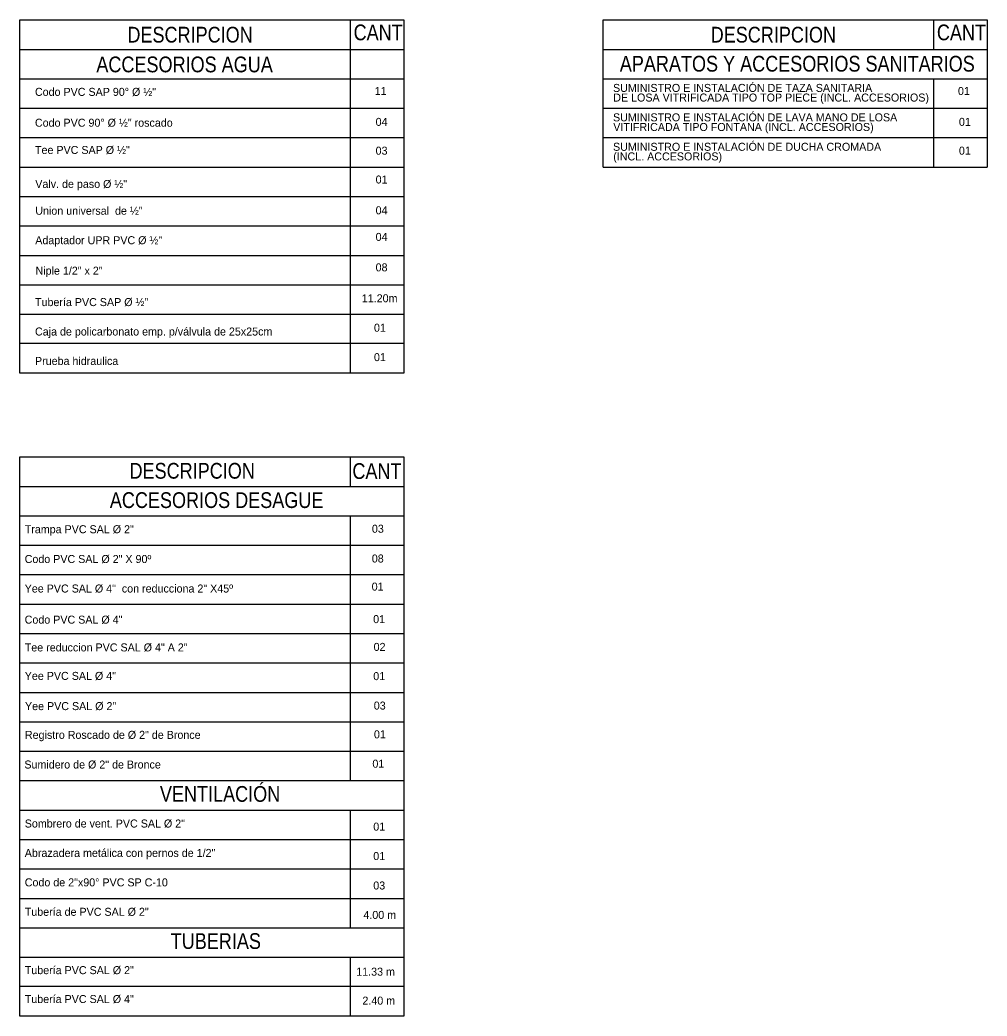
# Model space of a CAD drawing. Header units: metres. Extents: x -60290 to -52972, y 32018 to 40332.
# Drawn here: x -60273.57 to -60269.944, y 32021.707 to 32025.44 of the extents above; entities that cross this region are included whole.
import ezdxf

# ---------------------------------------------------------------- set-up
doc = ezdxf.new("R2010")
doc.units = ezdxf.units.M
doc.layers.add('-Textos', color=7, linetype='Continuous', lineweight=20)
doc.layers.add('FIC-2ES_TEXTO', color=7, linetype='Continuous')
doc.styles.add('-Arial Narrow', font='ARIALN.TTF')
doc.styles.add('CENTURY G.', font='GOTHIC.TTF')

msp = doc.modelspace()

# ---------------------------------------------------------------- linework, layer by layer
at = {"layer": 'FIC-2ES_TEXTO'}
for p, q in [((-60273.5702, 32024.1168), (-60273.5702, 32025.4405)), ((-60273.5702, 32025.4405), (-60272.131, 32025.4405)), ((-60272.3318, 32025.4405), (-60272.3318, 32024.1168)), ((-60272.131, 32025.4405), (-60272.131, 32024.1168)), ((-60271.3835, 32025.4405), (-60269.9443, 32025.4405)), ((-60271.3835, 32024.8889), (-60271.3835, 32025.4405)), ((-60270.1451, 32025.4405), (-60270.1451, 32025.3301)), ((-60269.9443, 32025.4405), (-60269.9443, 32024.8889)), ((-60273.5702, 32025.3301), (-60272.131, 32025.3301)), ((-60271.3835, 32025.3301), (-60269.9443, 32025.3301)), ((-60273.5702, 32025.2198), (-60272.131, 32025.2198)), ((-60271.3835, 32025.2198), (-60269.9443, 32025.2198)), ((-60270.1451, 32025.2198), (-60270.1451, 32024.8889)), ((-60273.5702, 32025.1095), (-60272.131, 32025.1095)), ((-60271.3835, 32025.1095), (-60269.9443, 32025.1095)), ((-60273.5702, 32024.9992), (-60272.131, 32024.9992)), ((-60271.3835, 32024.9992), (-60269.9443, 32024.9992)), ((-60273.5702, 32024.8889), (-60272.131, 32024.8889)), ((-60271.3835, 32024.8889), (-60269.9443, 32024.8889)), ((-60273.5702, 32024.7786), (-60272.131, 32024.7786)), ((-60273.5702, 32024.6683), (-60272.131, 32024.6683)), ((-60273.5702, 32024.558), (-60272.131, 32024.558)), ((-60273.5702, 32024.4477), (-60272.131, 32024.4477)), ((-60273.5702, 32024.3374), (-60272.131, 32024.3374)), ((-60272.131, 32024.2271), (-60273.5702, 32024.2271)), ((-60272.131, 32024.1168), (-60273.5702, 32024.1168)), ((-60273.5702, 32023.8027), (-60272.131, 32023.8027)), ((-60273.5702, 32022.5894), (-60273.5702, 32023.8027)), ((-60272.3318, 32023.8027), (-60272.3318, 32023.6924)), ((-60272.131, 32023.8027), (-60272.131, 32022.5894)), ((-60273.5702, 32023.6924), (-60272.131, 32023.6924)), ((-60273.5702, 32023.5821), (-60272.131, 32023.5821)), ((-60272.3318, 32023.5821), (-60272.3318, 32022.5894)), ((-60273.5702, 32023.4718), (-60272.131, 32023.4718)), ((-60273.5702, 32023.3615), (-60272.131, 32023.3615)), ((-60273.5702, 32023.2512), (-60272.131, 32023.2512)), ((-60273.5702, 32023.1409), (-60272.131, 32023.1409)), ((-60273.5702, 32023.0306), (-60272.131, 32023.0306)), ((-60273.5702, 32022.9203), (-60272.131, 32022.9203)), ((-60273.5702, 32022.81), (-60272.131, 32022.81)), ((-60273.5702, 32022.6997), (-60272.131, 32022.6997)), ((-60273.5702, 32022.5894), (-60272.131, 32022.5894)), ((-60273.5702, 32021.707), (-60273.5702, 32022.5894)), ((-60272.131, 32022.5894), (-60272.131, 32021.707)), ((-60273.5702, 32022.4791), (-60272.131, 32022.4791)), ((-60272.3318, 32022.4791), (-60272.3318, 32022.0379)), ((-60273.5702, 32022.3688), (-60272.131, 32022.3688)), ((-60273.5702, 32022.2585), (-60272.131, 32022.2585)), ((-60273.5702, 32022.1482), (-60272.131, 32022.1482)), ((-60273.5702, 32022.0379), (-60272.131, 32022.0379)), ((-60273.5702, 32021.9276), (-60272.131, 32021.9276)), ((-60272.3318, 32021.9276), (-60272.3318, 32021.707)), ((-60272.131, 32021.8173), (-60273.5702, 32021.8173)), ((-60272.131, 32021.707), (-60273.5702, 32021.707))]:
    msp.add_line(p, q, dxfattribs=at)

# ---------------------------------------------------------------- texts
at = {"layer": '-Textos', "style": '-Arial Narrow'}
for s, height, p in [('DESCRIPCION', 0.059065, (-60273.1672, 32025.3556)), ('CANT', 0.05907, (-60272.3192, 32025.3641)), ('DESCRIPCION', 0.059065, (-60270.9805, 32025.3556)), ('CANT', 0.05907, (-60270.1325, 32025.3641)), ('ACCESORIOS AGUA', 0.059065, (-60273.2837, 32025.2441)), ('APARATOS Y ACCESORIOS SANITARIOS', 0.059065, (-60271.3213, 32025.2467)), ('DESCRIPCION', 0.059065, (-60273.1593, 32023.7211)), ('CANT', 0.05907, (-60272.3238, 32023.7201)), ('ACCESORIOS DESAGUE', 0.059065, (-60273.2331, 32023.6112)), ('VENTILACIÓN', 0.059065, (-60273.0454, 32022.51)), ('TUBERIAS', 0.05907, (-60273.0049, 32021.9586))]:
    msp.add_text(s, height=height, dxfattribs=at).set_placement(p)
at = {"layer": 'FIC-2ES_TEXTO', "style": 'CENTURY G.'}
for s, p in [('Codo PVC SAP 90° Ø ½"', (-60273.5139, 32025.1558)), ('11', (-60272.2402, 32025.159)), ('SUMINISTRO E INSTALACIÓN DE TAZA SANITARIA ', (-60271.3467, 32025.1706)), ('01', (-60270.0535, 32025.159)), ('DE LOSA VITRIFICADA TIPO TOP PIECE (INCL. ACCESORIOS)', (-60271.3458, 32025.1345)), ('Codo PVC 90° Ø ½" roscado', (-60273.5139, 32025.0402)), ('04', (-60272.2367, 32025.0434)), ('SUMINISTRO E INSTALACIÓN DE LAVA MANO DE LOSA', (-60271.3467, 32025.0603)), ('01', (-60270.0499, 32025.0434)), ('VITIFRICADA TIPO FONTANA (INCL. ACCESORIOS)', (-60271.3458, 32025.0242)), ('SUMINISTRO E INSTALACIÓN DE DUCHA CROMADA', (-60271.3467, 32024.95)), ('Tee PVC SAP Ø ½"', (-60273.5137, 32024.9381)), ('03', (-60272.2367, 32024.9354)), ('01', (-60270.0499, 32024.9354)), ('(INCL. ACCESORIOS)', (-60271.3458, 32024.9139)), ('Valv. de paso Ø ½"', (-60273.5127, 32024.8107)), ('01', (-60272.2367, 32024.8273)), ('Union universal  de ½"', (-60273.5126, 32024.7103)), ('04', (-60272.2367, 32024.7119)), ('Adaptador UPR PVC Ø ½"', (-60273.5127, 32024.5998)), ('04', (-60272.2367, 32024.6122)), ('Niple 1/2" x 2"', (-60273.5117, 32024.4856)), ('08', (-60272.2367, 32024.498)), ('Tubería PVC SAP Ø ½"', (-60273.5137, 32024.3679)), ('11.20m', (-60272.2885, 32024.3822)), ('Caja de policarbonato emp. p/válvula de 25x25cm', (-60273.5137, 32024.2576)), ('01', (-60272.2429, 32024.2719)), ('Prueba hidraulica', (-60273.5137, 32024.1473)), ('01', (-60272.2429, 32024.1616)), ('Trampa PVC SAL Ø 2"', (-60273.5521, 32023.5166)), ('03', (-60272.2506, 32023.5185)), ('Codo PVC SAL Ø 2" X 90º', (-60273.5524, 32023.405)), ('08', (-60272.251, 32023.4069)), ('Yee PVC SAL Ø 4"  con reducciona 2" X45º', (-60273.5524, 32023.2944)), ('01', (-60272.2515, 32023.3016)), ('Codo PVC SAL Ø 4" ', (-60273.5524, 32023.1778)), ('01', (-60272.2459, 32023.1797)), ('Tee reduccion PVC SAL Ø 4" A 2"', (-60273.5521, 32023.0737)), ('02', (-60272.2442, 32023.0756)), ('Yee PVC SAL Ø 4" ', (-60273.5521, 32022.9669)), ('01', (-60272.2455, 32022.9661)), ('Yee PVC SAL Ø 2"', (-60273.5512, 32022.8537)), ('03', (-60272.2436, 32022.8557)), ('Registro Roscado de Ø 2" de Bronce', (-60273.5515, 32022.746)), ('01', (-60272.243, 32022.7479)), ('Sumidero de Ø 2" de Bronce', (-60273.5535, 32022.6348)), ('01', (-60272.2488, 32022.6379)), ('Sombrero de vent. PVC SAL Ø 2"', (-60273.5521, 32022.4137)), ('01', (-60272.2455, 32022.402)), ('Abrazadera metálica con pernos de 1/2"', (-60273.5521, 32022.3034)), ('01', (-60272.2455, 32022.2917)), ('Codo de 2"x90° PVC SP C-10', (-60273.5521, 32022.1931)), ('03', (-60272.2455, 32022.1814)), ('Tubería de PVC SAL Ø 2"', (-60273.5521, 32022.0828)), ('4.00 m', (-60272.2825, 32022.0711)), ('Tubería PVC SAL Ø 2"', (-60273.5521, 32021.8641)), ('11.33 m', (-60272.3094, 32021.8583)), ('Tubería PVC SAL Ø 4"', (-60273.5521, 32021.7558)), ('2.40 m', (-60272.2862, 32021.7499))]:
    msp.add_text(s, height=0.03, dxfattribs=at).set_placement(p)

doc.saveas('drawing.dxf')
